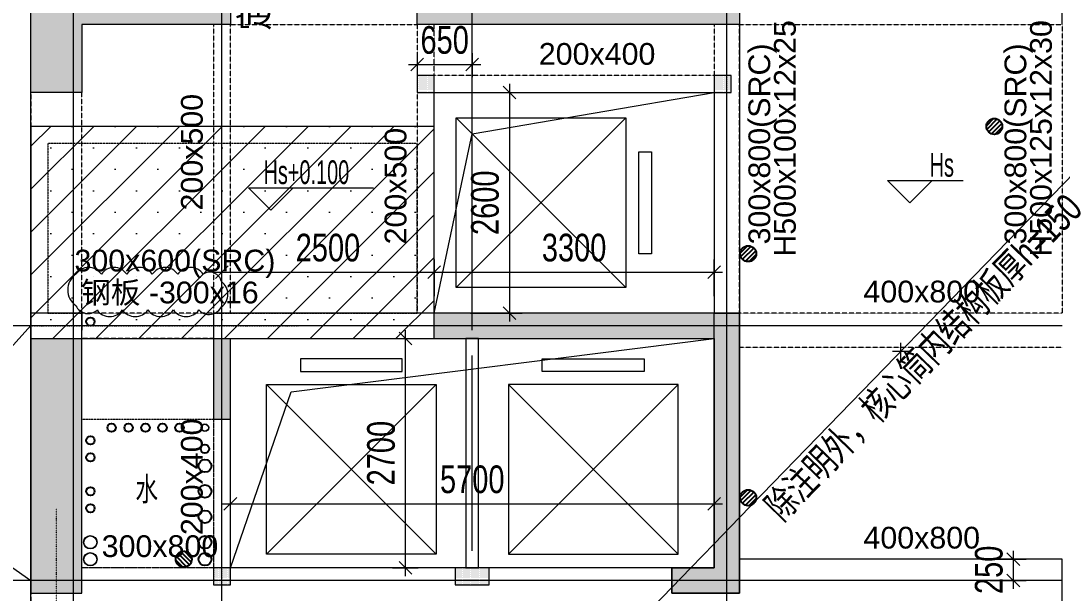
# Model space of a CAD drawing. Header units: millimetres. Extents: x 8533 to 398112, y -117646 to 105276.
# Drawn here: x 254238 to 266507, y 51252 to 57996 of the extents above; entities that cross this region are included whole.
import ezdxf

# ---------------------------------------------------------------- set-up
doc = ezdxf.new("R2010")
doc.units = ezdxf.units.MM
for name, pattern in [('IMPORT-A-D0TE-BF$0$DOTE', [0]), ('IMPORT-A-JC-10_12F$0$DASH', [3.5, 2.5, -1]), ('IMPORT-CO-beam-10F$0$HIDDEN', [3.75, 2.5, -1.25]), ('IMPORT-CO-beam-10F$0$S-beam-16_18F$0$DIVIDE2', [6.25, 2.5, -1.25, 0, -1.25, 0, -1.25]), ('IMPORT-CO-beam-10F$0$S-beam-16_18F$0$SRC', [6.5, 1.5, -2.5, 0, -2.5]), ('IMPORT-S-LPM-10F$0$DASH', [3.5, 2.5, -1])]:
    doc.linetypes.add(name, pattern=pattern)
for name, color, linetype, lineweight in [('-S-text_核心筒板厚说明', 70, 'Continuous', 13), ('20250312', 201, 'Continuous', 13), ('A-D0TE-BF$0$A-Axis-GRID', 1, 'IMPORT-A-D0TE-BF$0$DOTE', 13), ('A-DT-LKT-1_19F$0$EVTR', 8, 'Continuous', 13), ('A-DT-XFT-B5_39F$0$EVTR', 8, 'Continuous', 13), ('A-JC-10_12F$0$A-floor-HATCH', 9, 'Continuous', 13), ('A-JC-10_12F$0$夹层填充', 8, 'Continuous', 13), ('beam-Corner$0$S-subline', 253, 'Continuous', 13), ('CO-beam-10F$0$Gjlx', 3, 'Continuous', 13), ('CO-beam-10F$0$S-beam-16_18F$0$S-beam_SRC', 2, 'IMPORT-CO-beam-10F$0$S-beam-16_18F$0$DIVIDE2', 13), ('CO-beam-10F$0$S-beam_dash', 4, 'IMPORT-CO-beam-10F$0$HIDDEN', 13), ('CO-beam-10F$0$S-beam_se_dash', 144, 'IMPORT-CO-beam-10F$0$HIDDEN', 13), ('CO-beam-10F$0$S-GCX', 181, 'Continuous', 13), ('CO-beam-10F$0$S-hole', 11, 'Continuous', 13), ('CO-beam-10F$0$S-text_elev', 3, 'Continuous', 13), ('H-TJ-10F$0$H-TZ-KTTG', 2, 'Continuous', 13), ('M-10F$0$S-steel_bolt', 2, 'Continuous', 13), ('M-10F$0$S-text', 7, 'Continuous', 13), ('P-XHS-10F$0$PTA-JS给水立管_1区_', 90, 'Continuous', 25), ('P-XHS-10F$0$PTA-PS排水地漏', 10, 'Continuous', 25), ('P-XHS-10F$0$PTA-PS通气立管', 10, 'Continuous', 25), ('P-XHS-10F$0$PTA-PS重力废水立管', 21, 'Continuous', 25), ('P-XHS-10F$0$PTA-XH消火栓立管2区', 10, 'Continuous', 25), ('P-XHS-10F$0$PTA-YS重力雨水立管', 130, 'Continuous', 25), ('P-XHS-10F$0$VPIPE-中水高', 122, 'Continuous', 25), ('P-XHS-10F$0$VPIPE-直饮', 62, 'Continuous', 25), ('P-XHS-10F$0$VPIPE-直饮3', 65, 'Continuous', 25), ('S-beam2-20F-截面$0$S-beam2-20F-截面$0$S-text-核心筒梁', 7, 'Continuous', 13), ('S-LPM-10F$0$gz-TF3$0$-S-colu_GZ', 240, 'Continuous', 13), ('S-LPM-10F$0$gz-TF3$0$-S-colu_GZ_hatch', 73, 'Continuous', 13), ('S-LPM-10F$0$S-dim', 3, 'Continuous', 13), ('S-LPM-10F$0$S-GCX', 181, 'Continuous', 13), ('S-LPM-10F$0$S-text', 7, 'Continuous', 13), ('wall-09F$0$S-hatch', 253, 'Continuous', 13), ('wall-09F$0$S-wall', 31, 'Continuous', 13), ('wall-10_12F$0$S-wall', 31, 'Continuous', 13), ('塔楼-STR-10F-梁板-20250510_dwg', 8, 'Continuous', 13)]:
    doc.layers.add(name, color=color, linetype=linetype, lineweight=lineweight)
doc.styles.add('Arial_1', font='arial.ttf', dxfattribs={"width": 0.6, "height": 326.200771})
doc.styles.add('Arial_10', font='arial.ttf', dxfattribs={"width": 0.75, "height": 326.200771})
doc.styles.add('Arial_12', font='arial.ttf', dxfattribs={"height": 279.600661})
doc.styles.add('Arial_6', font='arial.ttf', dxfattribs={"width": 0.724138, "height": 248.275214})

# ---------------------------------------------------------------- blocks, each defined once
blk = doc.blocks.new('塔楼-STR-10F-梁板-20250510_dwg_A-D0TE-BF-1682979-10F_STR_45_850_')
at = {"layer": 'A-D0TE-BF$0$A-Axis-GRID', "linetype": 'Continuous'}
for p, q in [((13450, -5900), (13450, 800)), ((8750, -6700), (8750, -4350)), ((10500, -5900), (10500, -5600)), ((16450, -5900), (16450, -5600)), ((10500, -9300), (10500, -5900)), ((13450, -9300), (13450, -5900)), ((16450, -6500), (16450, -5900)), ((16450, -6700), (16450, -6500)), ((8750, -9300), (8750, -6700)), ((16450, -9300), (16450, -6700)), ((8750, -12600), (8750, -9300)), ((10500, -10550), (10500, -9300)), ((13450, -9500), (13450, -9300)), ((16450, -12600), (16450, -9300)), ((8250, -9450), (-2116, -9450)), ((8850, -9450), (8250, -9450)), ((10400, -9450), (8850, -9450)), ((16600, -9450), (10400, -9450)), ((20400, -9450), (16600, -9450)), ((10500, -12300), (10500, -10550)), ((10500, -12500), (10500, -12300)), ((8250, -12450), (-2116, -12450)), ((8850, -12450), (8250, -12450)), ((10400, -12450), (8850, -12450)), ((10600, -12450), (10400, -12450)), ((10500, -16500), (10500, -12500)), ((13250, -12450), (10600, -12450)), ((13650, -12450), (13250, -12450)), ((15800, -12450), (13650, -12450)), ((16600, -12450), (15800, -12450)), ((20400, -12450), (16600, -12450)), ((8750, -16500), (8750, -12600)), ((16450, -16500), (16450, -12600))]:
    blk.add_line(p, q, dxfattribs=at)
blk = doc.blocks.new('塔楼-STR-10F-梁板-20250510_dwg_wall-09F-1682980-10F_STR_45_850_')
at = {"layer": 'wall-09F$0$S-hatch', "linetype": 'IMPORT-S-LPM-10F$0$DASH'}
for points in [[(16600, -5900), (16599, -5600), (13600, -5600), (13600, 200), (13300, 200), (13300, -5600), (12800, -5600), (12800, -5900), (16599, -5900)], [(8250, -6700), (8850, -6700), (8850, -5900), (10600, -5900), (10600, -5600), (8850, -5600), (8850, -4350), (8250, -4350), (8250, -5900)], [(16300, -12600), (16600, -12600), (16600, -9300), (16300, -9300), (16300, -12300), (15800, -12300), (15800, -12600), (16270, -12600)], [(8250, -12600), (8850, -12600), (8850, -9600), (8250, -9600), (8250, -10550)]]:
    blk.add_hatch(color=256, dxfattribs=at).paths.add_polyline_path(points, flags=0)
h = blk.add_hatch(color=256, dxfattribs=at)
h.paths.add_polyline_path([(10400, -10550), (10600, -10550), (10600, -9600), (10400, -9600), (10400, -9611)], flags=0)
h.paths.add_polyline_path([(13000, -9600), (16300, -9600), (16300, -9300), (13000, -9300), (13000, -9474)], flags=0)
at = {"layer": 'wall-09F$0$S-wall', "flags": 128}
for points in [[(13600, 200), (13600, -5600), (16600, -5600), (16600, -5900), (12800, -5900), (12800, -5600), (13300, -5600), (13300, 800), (16600, 800), (16600, 200)], [(8850, -5600), (10600, -5600), (10600, -5900), (8850, -5900), (8850, -6700), (8250, -6700), (8250, -4350), (8850, -4350)], [(8850, -11600), (8850, -9300), (8250, -9300), (8250, -12600), (8850, -12600)]]:
    blk.add_lwpolyline(points, close=True, dxfattribs=at)
for points in [[(16600, -9300), (10400, -9300), (10400, -9600)], [(10400, -9600), (10400, -10550), (10600, -10550), (10600, -9600), (16300, -9600), (16300, -12300), (15800, -12300), (15800, -12600), (16300, -12600), (16600, -12600), (16600, -9300)]]:
    blk.add_lwpolyline(points, dxfattribs=at)
blk = doc.blocks.new('塔楼-STR-10F-梁板-20250510_dwg_CO-beam-10F-1682981-10F_STR_45_850_')
at = {"layer": 'CO-beam-10F$0$Gjlx'}
blk.add_line((13450, -12100), (13450, -9800), dxfattribs=at)
at = {"layer": 'CO-beam-10F$0$S-beam-16_18F$0$S-beam_SRC', "linetype": 'IMPORT-CO-beam-10F$0$S-beam-16_18F$0$SRC'}
for p, q in [((16450, -5900), (16450, -5600)), ((16450, -6500), (16450, -5900)), ((16450, -6700), (16450, -6500)), ((16450, -9300), (16450, -6700)), ((16450, -10300), (16450, -9300)), ((8250, -9450), (8850, -9450)), ((8850, -9450), (10400, -9450)), ((10400, -9450), (11400, -9450)), ((8550, -12600), (8550, -11600)), ((16450, -12600), (16450, -11600)), ((8550, -16500), (8550, -12600)), ((16450, -16500), (16450, -12600))]:
    blk.add_line(p, q, dxfattribs=at)
at = {"layer": 'CO-beam-10F$0$S-beam_dash'}
for p, q in [((10600, -9300), (10600, -5900)), ((13000, -6500), (13000, -5900)), ((16300, -5900), (16300, -6500)), ((16600, -9300), (16600, -5900)), ((12800, -6500), (12800, -6700)), ((13000, -6700), (13000, -6500)), ((16300, -6500), (16300, -6700)), ((8250, -6700), (8250, -9300)), ((8850, -9300), (8850, -6700)), ((12800, -6700), (12800, -9300)), ((13000, -9300), (13000, -6700)), ((16300, -6700), (16300, -9300)), ((10400, -9600), (8850, -9600)), ((16600, -9700), (20400, -9700)), ((20400, -12200), (16600, -12200)), ((10400, -12300), (8850, -12300)), ((10600, -12300), (10400, -12300)), ((13250, -12300), (10600, -12300)), ((13650, -12300), (13250, -12300)), ((15800, -12300), (13650, -12300)), ((8250, -12600), (8250, -16500))]:
    blk.add_line(p, q, dxfattribs=at)
at = {"layer": 'CO-beam-10F$0$S-beam_dash', "flags": 128}
for points in [[(10400, -5900), (10400, -9300), (8850, -9300)], [(10600, -5900), (12800, -5900), (12800, -6500)], [(16600, -5900), (20400, -5900), (20400, -6650), (20400, -9300), (16600, -9300)]]:
    blk.add_lwpolyline(points, dxfattribs=at)
at = {"layer": 'CO-beam-10F$0$S-beam_se_dash'}
for p, q in [((16300, -6500), (13000, -6500)), ((13000, -6700), (16300, -6700)), ((10400, -10550), (10400, -12300)), ((10600, -12300), (10600, -10550))]:
    blk.add_line(p, q, dxfattribs=at)
at = {"layer": 'CO-beam-10F$0$S-GCX'}
for p, q in [((16600, -5600), (16600, -5900)), ((20400, -5900), (20400, -5600)), ((16600, -5900), (16600, -9300)), ((20400, -12200), (16600, -12200)), ((20400, -12600), (20400, -12200)), ((20400, -16500), (20400, -12600))]:
    blk.add_line(p, q, dxfattribs=at)
at = {"layer": 'CO-beam-10F$0$S-GCX', "flags": 128}
blk.add_lwpolyline([(16600, -12200), (16600, -12600), (15800, -12600)], dxfattribs=at)
at = {"layer": 'CO-beam-10F$0$S-hole'}
for p, q in [((13000, -6700), (16300, -6700)), ((13000, -9300), (13000, -6700)), ((16300, -6700), (16300, -9300)), ((16300, -9300), (13000, -9300)), ((10600, -10550), (10600, -9600)), ((10600, -12300), (10600, -10550)), ((13250, -12300), (10600, -12300)), ((13650, -12300), (13250, -12300)), ((15800, -12300), (13650, -12300))]:
    blk.add_line(p, q, dxfattribs=at)
at = {"layer": 'CO-beam-10F$0$S-hole', "flags": 128}
for points in [[(13000, -9300), (13450, -7189), (16300, -6700)], [(10600, -9600), (16300, -9600), (16300, -12300), (15800, -12300)], [(10600, -12300), (11315, -10226), (16300, -9600)]]:
    blk.add_lwpolyline(points, dxfattribs=at)
at = {"layer": 'CO-beam-10F$0$S-text_elev', "flags": 128}
for points in [[(11340, -7824), (11077, -8087), (10815, -7824), (12285, -7824)], [(18869, -7737), (18606, -7999), (18344, -7737), (19233, -7737)]]:
    blk.add_lwpolyline(points, dxfattribs=at)
at = {"layer": 'CO-beam-10F$0$S-text_elev', "char_height": 279.6, "attachment_point": 1, "line_spacing_factor": 0.941778, "style": 'Arial_1'}
for s, insert, width in [('Hs', (18839, -7413), 362.32), ('Hs+0.100', (10991, -7500), 1449.27)]:
    blk.add_mtext(s, dxfattribs=dict(at, insert=insert, width=width))
blk = doc.blocks.new('塔楼-STR-10F-梁板-20250510_dwg_wall-10_12F-1682982-10F_STR_45_850_')
at = {"layer": 'wall-10_12F$0$S-wall', "flags": 128}
for points in [[(13600, -5600), (16600, -5600), (16600, -5900), (12800, -5900), (12800, -5600), (13300, -5600), (13300, 200), (13600, 200)], [(8850, -5600), (10600, -5600), (10600, -5900), (8850, -5900), (8850, -6700), (8250, -6700), (8250, -4350), (8850, -4350)], [(8850, -11600), (8850, -9300), (8250, -9300), (8250, -12600), (8850, -12600)], [(16300, -12300), (16300, -9300), (16600, -9300), (16600, -12600), (16300, -12600), (15800, -12600), (15800, -12300)]]:
    blk.add_lwpolyline(points, close=True, dxfattribs=at)
for points in [[(10600, -9600), (16300, -9600), (16300, -9300), (10400, -9300), (10400, -9600)], [(10400, -9600), (10400, -10550), (10600, -10550), (10600, -9600)]]:
    blk.add_lwpolyline(points, dxfattribs=at)
blk = doc.blocks.new('塔楼-STR-10F-梁板-20250510_dwg_A-DT-LKT-1_19F$0$tf33wqa-1682986-10F_STR_45_850_')
at = {"layer": 'A-DT-LKT-1_19F$0$EVTR'}
blk.add_line((62819, 515660), (64819, 513660), dxfattribs=at)
at = {"layer": 'A-DT-LKT-1_19F$0$EVTR', "flags": 128}
blk.add_lwpolyline([(62819, 513660), (64819, 513660), (64819, 515660), (62819, 515660), (62819, 513660), (64819, 515660)], dxfattribs=at)
blk.add_lwpolyline([(63219, 513510), (64419, 513510), (64419, 513360), (63219, 513360)], close=True, dxfattribs=at)
blk = doc.blocks.new('塔楼-STR-10F-梁板-20250510_dwg_A-DT-LKT-1_19F$0$tf33wqa-1682987-10F_STR_45_850_')
at = {"layer": 'A-DT-LKT-1_19F$0$EVTR'}
blk.add_line((62819, 515660), (64819, 513660), dxfattribs=at)
at = {"layer": 'A-DT-LKT-1_19F$0$EVTR', "flags": 128}
blk.add_lwpolyline([(62819, 513660), (64819, 513660), (64819, 515660), (62819, 515660), (62819, 513660), (64819, 515660)], dxfattribs=at)
blk.add_lwpolyline([(63219, 513510), (64419, 513510), (64419, 513360), (63219, 513360)], close=True, dxfattribs=at)
blk = doc.blocks.new('塔楼-STR-10F-梁板-20250510_dwg_A-DT-LKT-1_19F-1682988-10F_STR_45_850_')
at = {"layer": 'A-DT-LKT-1_19F$0$EVTR'}
for p, q in [((10600, -12300), (10600, -9600)), ((13250, -12300), (10600, -12300)), ((13650, -12300), (13250, -12300))]:
    blk.add_line(p, q, dxfattribs=at)
at = {"layer": 'A-DT-LKT-1_19F$0$EVTR', "color": 4}
for p, q in [((13525, -12300), (13525, -9600)), ((13375, -12300), (13525, -12300))]:
    blk.add_line(p, q, dxfattribs=at)
at = {"layer": 'A-DT-LKT-1_19F$0$EVTR', "flags": 128}
blk.add_lwpolyline([(10600, -9600), (16300, -9600), (16300, -12300), (13650, -12300)], dxfattribs=at)
at = {"layer": 'A-DT-LKT-1_19F$0$EVTR', "color": 4, "flags": 128}
blk.add_lwpolyline([(13525, -9600), (13375, -9600), (13375, -12300)], dxfattribs=at)
at = {"layer": 'A-DT-LKT-1_19F$0$EVTR', "flags": 128}
blk.add_lwpolyline([(10600, -17000), (16300, -17000), (16300, -19700), (10600, -19700)], close=True, dxfattribs=at)
at = {"layer": 'A-DT-LKT-1_19F$0$EVTR', "color": 4, "flags": 128}
blk.add_lwpolyline([(13375, -19700), (13525, -19700), (13525, -17000), (13375, -17000)], close=True, dxfattribs=at)
at = {"extrusion": (0, 0, -1), "zscale": -1, "rotation": 180}
blk.add_blockref('塔楼-STR-10F-梁板-20250510_dwg_A-DT-LKT-1_19F$0$tf33wqa-1682986-10F_STR_45_850_', (51794, 503520), dxfattribs=at)
at = {"rotation": 180}
blk.add_blockref('塔楼-STR-10F-梁板-20250510_dwg_A-DT-LKT-1_19F$0$tf33wqa-1682987-10F_STR_45_850_', (78694, 503520), dxfattribs=at)
blk.add_blockref('塔楼-STR-10F-梁板-20250510_dwg_A-DT-LKT-1_19F$0$tf33wqa-1682987-10F_STR_45_850_', (-51794, -532820))
at = {"extrusion": (0, 0, -1), "zscale": -1}
blk.add_blockref('塔楼-STR-10F-梁板-20250510_dwg_A-DT-LKT-1_19F$0$tf33wqa-1682986-10F_STR_45_850_', (-78694, -532820), dxfattribs=at)
blk = doc.blocks.new('塔楼-STR-10F-梁板-20250510_dwg_A-DT-XFT-B5_39F-1682992-10F_STR_45_850_')
at = {"layer": 'A-DT-XFT-B5_39F$0$EVTR'}
for p, q in [((13000, -6700), (16300, -6700)), ((15261, -7000), (13261, -9000))]:
    blk.add_line(p, q, dxfattribs=at)
at = {"layer": 'A-DT-XFT-B5_39F$0$EVTR', "flags": 128}
for points in [[(16300, -6700), (16300, -9300), (13000, -9300), (13000, -6700)], [(13261, -7000), (15261, -7000), (15261, -9000), (13261, -9000), (13261, -7000), (15261, -9000)]]:
    blk.add_lwpolyline(points, dxfattribs=at)
blk.add_lwpolyline([(15411, -8600), (15411, -7400), (15561, -7400), (15561, -8600)], close=True, dxfattribs=at)
blk = doc.blocks.new('塔楼-STR-10F-梁板-20250510_dwg_S-LPM-10F$0$gz-TF3-1683000-10F_STR_45_850_')
at = {"layer": 'S-LPM-10F$0$gz-TF3$0$-S-colu_GZ_hatch'}
h = blk.add_hatch(dxfattribs=at)
h.set_pattern_fill('FP_9', color=256, style=0, pattern_type=2)
h.set_pattern_definition([(0, (-267082.665, 2755981.144), (6.25, 12.5), [0, -12.5])])
h.paths.add_polyline_path([(33958, 52860), (33958, 53060), (33758, 53060), (33758, 52860)], flags=0)
h = blk.add_hatch(dxfattribs=at)
h.set_pattern_fill('FP_10', color=256, style=0, pattern_type=2)
h.set_pattern_definition([(0, (-263582.665, 2755981.144), (6.25, 12.5), [0, -12.5])])
h.paths.add_polyline_path([(37458, 52860), (37458, 53060), (37258, 53060), (37258, 52860)], flags=0)
h = blk.add_hatch(dxfattribs=at)
h.set_pattern_fill('FP_8', color=256, style=0, pattern_type=2)
h.set_pattern_definition([(0, (-269482.665, 2750181.172), (6.25, 12.5), [0, -12.5])])
h.paths.add_polyline_path([(31558, 47060), (31558, 47260), (31358, 47260), (31358, 47060)], flags=0)
h = blk.add_hatch(dxfattribs=at)
h.set_pattern_fill('FP_4', color=256, style=0, pattern_type=2)
h.set_pattern_definition([(0, (-266432.665, 2750181.172), (6.25, 12.5), [0, -12.5])])
h.paths.add_polyline_path([(34608, 47060), (34608, 47260), (34208, 47260), (34208, 47060)], flags=0)
at = {"layer": 'S-LPM-10F$0$gz-TF3$0$-S-colu_GZ', "flags": 128}
for points in [[(33758, 52860), (33958, 52860), (33958, 53060), (33758, 53060)], [(37258, 52860), (37458, 52860), (37458, 53060), (37258, 53060)], [(31358, 47060), (31558, 47060), (31558, 47260), (31358, 47260)], [(34208, 47060), (34608, 47060), (34608, 47260), (34208, 47260)]]:
    blk.add_lwpolyline(points, close=True, dxfattribs=at)
blk = doc.blocks.new('塔楼-STR-10F-梁板-20250510_dwg_M-10F-1683007-10F_STR_45_850_')
at = {"layer": 'M-10F$0$S-steel_bolt', "color": 4}
for p, q in [((8250, -5915), (8250, -5569)), ((8250, -9620), (8250, -9273)), ((8250, -12623), (8250, -12277))]:
    blk.add_line(p, q, dxfattribs=at)
at = {"layer": 'M-10F$0$S-text', "flags": 128}
for points in [[(7010, -10025), (7728, -10025), (8250, -9446)], [(7010, -12086), (7728, -12086), (8250, -12450)]]:
    blk.add_lwpolyline(points, dxfattribs=at)
blk = doc.blocks.new('塔楼-STR-10F-梁板-20250510_dwg_S-LPM-10F$0$_ArchTick-1683008-10F_STR_45_850_')
at = {"layer": 'S-LPM-10F$0$S-dim'}
blk.add_line((-0.75, -0.75), (0.75, 0.75), dxfattribs=at)
blk = doc.blocks.new('塔楼-STR-10F-梁板-20250510_dwg_P-XHS-10F$0$$TwtSys$00000141-1683014-10F_STR_45_850_')
at = {"layer": 'P-XHS-10F$0$PTA-PS排水地漏', "flags": 128}
for points in [[(-10, 92), (-94, 8)], [(35, 87), (-87, -35)], [(66, 66), (-66, -66)], [(88, 33), (-32, -87)], [(92, -11), (11, -92)]]:
    blk.add_lwpolyline(points, close=True, dxfattribs=at)
at = {"layer": 'P-XHS-10F$0$PTA-PS排水地漏'}
blk.add_circle((0, 0), 94, dxfattribs=at)
blk.add_circle((0, 0), 94, dxfattribs=at)
blk = doc.blocks.new('塔楼-STR-10F-梁板-20250510_dwg_P-XHS-10F-1683018-10F_STR_45_850_')
at = {"layer": 'P-XHS-10F$0$PTA-JS给水立管_1区_'}
for centre in [(9801, -10650), (10001, -10650)]:
    blk.add_circle(centre, 50, dxfattribs=at)
at = {"layer": 'P-XHS-10F$0$PTA-PS通气立管'}
blk.add_circle((10301, -12000), 75, dxfattribs=at)
at = {"layer": 'P-XHS-10F$0$PTA-PS重力废水立管'}
for centre, radius in [((10301, -10900), 50), ((10301, -11100), 75), ((10301, -12200), 75)]:
    blk.add_circle(centre, radius, dxfattribs=at)
at = {"layer": 'P-XHS-10F$0$PTA-XH消火栓立管2区'}
for centre in [(8951, -9400), (8951, -11400), (8951, -11600)]:
    blk.add_circle(centre, 50, dxfattribs=at)
at = {"layer": 'P-XHS-10F$0$PTA-YS重力雨水立管'}
for centre in [(10301, -11400), (10301, -11700)]:
    blk.add_circle(centre, 75, dxfattribs=at)
at = {"layer": 'P-XHS-10F$0$VPIPE-中水高'}
for centre in [(9401, -10650), (9601, -10650)]:
    blk.add_circle(centre, 50, dxfattribs=at)
at = {"layer": 'P-XHS-10F$0$VPIPE-直饮'}
blk.add_circle((8951, -11000), 50, dxfattribs=at)
at = {"layer": 'P-XHS-10F$0$VPIPE-直饮3'}
for centre in [(9201, -10650), (8951, -10800)]:
    blk.add_circle(centre, 50, dxfattribs=at)
for p in [(19601, -7100), (16701, -8600), (16701, -11475)]:
    blk.add_blockref('塔楼-STR-10F-梁板-20250510_dwg_P-XHS-10F$0$$TwtSys$00000141-1683014-10F_STR_45_850_', p)
at = {"rotation": 270}
blk.add_blockref('塔楼-STR-10F-梁板-20250510_dwg_P-XHS-10F$0$$TwtSys$00000141-1683014-10F_STR_45_850_', (10051, -12200), dxfattribs=at)
blk = doc.blocks.new('塔楼-STR-10F-梁板-20250510_dwg_beam-Corner-1683027-10F_STR_45_850_')
at = {"layer": 'beam-Corner$0$S-subline'}
for p, q in [((18500, -9850), (18500, -9650)), ((18400, -9750), (18600, -9750))]:
    blk.add_line(p, q, dxfattribs=at)
blk = doc.blocks.new('塔楼-STR-10F-梁板-20250510_dwg__U2246-1683056-10F_STR_45_850_')
at = {"layer": 'H-TJ-10F$0$H-TZ-KTTG'}
for radius in [79.5, 75, 75]:
    blk.add_circle((0, 0), radius, dxfattribs=at)
blk = doc.blocks.new('塔楼-STR-10F-梁板-20250510_dwg-1682977-10F_STR_45_850_')
at = {"layer": 'A-JC-10_12F$0$夹层填充'}
h = blk.add_hatch(dxfattribs=at)
h.set_pattern_fill('FP_15', color=256, style=0, pattern_type=2)
h.set_pattern_definition([(45, (0, 720000), (-252.57, 252.57), []), (45, (252.57, 720000), (-252.57, 252.57), [0, -357.188])])
h.paths.add_polyline_path([(10400, 710400), (13000, 710400), (13000, 712900), (8250, 712900), (8250, 710400), (8850, 710400)], flags=0)
at = {"layer": '-S-text_核心筒板厚说明'}
for p, q in [((16600, 708291), (22234, 714100)), ((16300, 707982), (16600, 708291)), ((16027, 707700), (16300, 707982)), ((15800, 707466), (16027, 707700)), ((8850, 700300), (15800, 707466))]:
    blk.add_line(p, q, dxfattribs=at)
at = {"lineweight": 13}
blk.add_line((8250, 710550), (7376, 710550), dxfattribs=at)
at = {"layer": '20250312'}
for centre, radius, start, end in [((8930, 711054), 183, 35, 145), ((9230, 711054), 183, 35, 145), ((9530, 711054), 183, 35, 145), ((9830, 711054), 183, 35, 145), ((10130, 711054), 183, 35, 145), ((8910, 710973), 226, 125, 235), ((10357, 711041), 141, 12.9026, 122.9026), ((10389, 710922), 183, 305, 55), ((8923, 710849), 155, 203.3843, 313.3843), ((9179, 710842), 183, 215, 325), ((9479, 710842), 183, 215, 325), ((9779, 710842), 183, 215, 325), ((10079, 710842), 183, 215, 325), ((10349, 710847), 163, 222.6388, 288.5079), ((10349, 710847), 163, 295.453, 332.6388), ((10349, 710847), 163, 288.5079, 295.453)]:
    blk.add_arc(centre, radius, start, end, dxfattribs=at)
at = {"layer": 'A-JC-10_12F$0$A-floor-HATCH'}
for p, q in [((13000, 710700), (13000, 712900)), ((8850, 710700), (8850, 710500)), ((10400, 710700), (10400, 710500)), ((8850, 710400), (10400, 710400)), ((10400, 710400), (10600, 710400))]:
    blk.add_line(p, q, dxfattribs=at)
at = {"layer": 'A-JC-10_12F$0$A-floor-HATCH', "linetype": 'IMPORT-A-JC-10_12F$0$DASH'}
for p, q in [((8450, 710700), (8850, 710700)), ((10400, 710700), (12800, 710700))]:
    blk.add_line(p, q, dxfattribs=at)
at = {"layer": 'A-JC-10_12F$0$A-floor-HATCH', "flags": 128}
for points in [[(13000, 712900), (8250, 712900), (8250, 710700)], [(8250, 710700), (8250, 710400), (8850, 710400)], [(10600, 710400), (13000, 710400), (13000, 710700)]]:
    blk.add_lwpolyline(points, dxfattribs=at)
at = {"layer": 'A-JC-10_12F$0$A-floor-HATCH', "linetype": 'IMPORT-A-JC-10_12F$0$DASH', "flags": 128}
blk.add_lwpolyline([(12800, 710700), (12800, 712700), (8450, 712700), (8450, 710700)], dxfattribs=at)
at = {"layer": 'H-TJ-10F$0$H-TZ-KTTG'}
for radius in [44.5, 44.5, 40.5, 40.5]:
    blk.add_circle((10300, 709350), radius, dxfattribs=at)
at = {"layer": 'S-LPM-10F$0$S-dim'}
for p, q in [((12800, 713764), (12800, 713479)), ((13450, 713764), (13450, 713479)), ((12700, 713629), (13550, 713629)), ((13889, 713400), (13889, 710700)), ((13429, 713300), (14039, 713300)), ((10500, 710900), (10500, 711332)), ((16300, 710900), (16300, 711332)), ((10400, 711182), (13100, 711182)), ((12900, 711182), (16400, 711182)), ((13429, 710700), (14039, 710700)), ((13889, 710700), (13889, 710600)), ((12664, 710400), (12664, 710500)), ((12512, 710400), (12814, 710400)), ((12664, 707600), (12664, 710400)), ((10600, 708100), (10600, 708602)), ((16300, 708100), (16300, 708602)), ((10500, 708452), (16300, 708452)), ((16300, 708452), (16400, 708452)), ((19546, 707800), (19975, 707800)), ((19825, 707450), (19825, 707900)), ((12512, 707700), (12814, 707700)), ((19546, 707550), (19975, 707550))]:
    blk.add_line(p, q, dxfattribs=at)
at = {"layer": 'S-LPM-10F$0$S-dim', "flags": 128}
blk.add_lwpolyline([(13000, 711332), (13000, 710900)], close=True, dxfattribs=at)
at = {"layer": 'S-LPM-10F$0$S-GCX'}
for p, q in [((8250, 710700), (8250, 713300)), ((8250, 707400), (8250, 710700)), ((8250, 703500), (8250, 707400))]:
    blk.add_line(p, q, dxfattribs=at)
at = {"layer": 'S-LPM-10F$0$S-text', "color": 254, "linetype": 'IMPORT-S-LPM-10F$0$DASH'}
for p, q in [((8850, 707700), (8850, 709450)), ((8850, 709450), (10400, 709450))]:
    blk.add_line(p, q, dxfattribs=at)
at = {"layer": 'S-LPM-10F$0$S-text', "color": 254, "linetype": 'IMPORT-S-LPM-10F$0$DASH', "flags": 128}
blk.add_lwpolyline([(10400, 709450), (10400, 707700), (8850, 707700)], dxfattribs=at)
for name, p in [('塔楼-STR-10F-梁板-20250510_dwg_A-D0TE-BF-1682979-10F_STR_45_850_', (0, 720000)), ('塔楼-STR-10F-梁板-20250510_dwg_beam-Corner-1683027-10F_STR_45_850_', (0, 720000)), ('塔楼-STR-10F-梁板-20250510_dwg_M-10F-1683007-10F_STR_45_850_', (0, 720000)), ('塔楼-STR-10F-梁板-20250510_dwg_wall-09F-1682980-10F_STR_45_850_', (0, 720000)), ('塔楼-STR-10F-梁板-20250510_dwg_CO-beam-10F-1682981-10F_STR_45_850_', (0, 720000)), ('塔楼-STR-10F-梁板-20250510_dwg_wall-10_12F-1682982-10F_STR_45_850_', (0, 720000)), ('塔楼-STR-10F-梁板-20250510_dwg_P-XHS-10F-1683018-10F_STR_45_850_', (0, 720000)), ('塔楼-STR-10F-梁板-20250510_dwg_S-LPM-10F$0$gz-TF3-1683000-10F_STR_45_850_', (-20958, 660440)), ('塔楼-STR-10F-梁板-20250510_dwg_A-DT-XFT-B5_39F-1682992-10F_STR_45_850_', (0, 720000)), ('塔楼-STR-10F-梁板-20250510_dwg_A-DT-LKT-1_19F-1682988-10F_STR_45_850_', (0, 720000)), ('塔楼-STR-10F-梁板-20250510_dwg__U2246-1683056-10F_STR_45_850_', (8950, 708000)), ('塔楼-STR-10F-梁板-20250510_dwg__U2246-1683056-10F_STR_45_850_', (8950, 708000)), ('塔楼-STR-10F-梁板-20250510_dwg__U2246-1683056-10F_STR_45_850_', (8950, 707800)), ('塔楼-STR-10F-梁板-20250510_dwg__U2246-1683056-10F_STR_45_850_', (8950, 707800))]:
    blk.add_blockref(name, p)
at = {"xscale": 100, "yscale": 100, "zscale": 100}
for p in [(12800, 713629), (13000, 711182), (16300, 711182), (16300, 708452)]:
    blk.add_blockref('塔楼-STR-10F-梁板-20250510_dwg_S-LPM-10F$0$_ArchTick-1683008-10F_STR_45_850_', p, dxfattribs=at)
for p, rotation in [((13450, 713629), 180), ((13889, 713300), 90), ((10500, 711182), 180), ((13000, 711182), 180), ((13889, 710700), 270), ((12664, 710400), 90), ((10600, 708452), 180), ((19825, 707800), 270), ((12664, 707700), 270), ((19825, 707550), 90)]:
    blk.add_blockref('塔楼-STR-10F-梁板-20250510_dwg_S-LPM-10F$0$_ArchTick-1683008-10F_STR_45_850_', p, dxfattribs=dict(at, rotation=rotation))
at = {"layer": '-S-text_核心筒板厚说明', "insert": (16866, 708460), "char_height": 326.2, "width": 6551.24, "attachment_point": 1, "rotation": 45.8769, "line_spacing_factor": 0.941778, "style": 'Arial_6'}
blk.add_mtext('除注明外，核心筒内结构板厚h=150', dxfattribs=at)
at = {"layer": 'S-beam2-20F-截面$0$S-beam2-20F-截面$0$S-text-核心筒梁', "char_height": 256.3, "attachment_point": 1, "rotation": 90, "line_spacing_factor": 0.941778, "style": 'Arial_12'}
for s, insert, width in [('H500x100x12x25', (17005, 711365), 2324.92), ('H500x125x12x30', (20022, 711365), 2324.92), ('300x800(SRC)', (16704, 711509), 1992.79), ('300x800(SRC)', (19721, 711509), 1992.79), ('200x500', (10018, 711909), 1162.46), ('200x500', (12418, 711509), 1162.46), ('200x400', (10018, 708084), 1162.46)]:
    blk.add_mtext(s, dxfattribs=dict(at, insert=insert, width=width))
at = {"layer": 'S-beam2-20F-截面$0$S-beam2-20F-截面$0$S-text-核心筒梁', "color": 6, "insert": (14234, 713882), "char_height": 256.3, "width": 1162.46, "attachment_point": 1, "line_spacing_factor": 0.941778, "style": 'Arial_12'}
blk.add_mtext('200x400', dxfattribs=at)
at = {"layer": 'S-beam2-20F-截面$0$S-beam2-20F-截面$0$S-text-核心筒梁', "char_height": 256.3, "attachment_point": 1, "line_spacing_factor": 0.941778, "style": 'Arial_12'}
for s, insert, width in [('300x600(SRC)', (8763, 711447), 1992.79), ('钢板 -300x16', (8841, 711071), 1992.79), ('400x800', (18059, 711082), 1162.46), ('400x800', (18059, 708182), 1162.46), ('300x800', (9084, 708082), 1162.46)]:
    blk.add_mtext(s, dxfattribs=dict(at, insert=insert, width=width))
at = {"layer": 'S-LPM-10F$0$S-dim', "color": 7, "char_height": 326.2, "attachment_point": 2, "rotation": 90, "line_spacing_factor": 0.941778, "style": 'Arial_10'}
for s, insert, width in [('定位详楼梯', (10719, 714865), 2271.8), ('2600', (13436, 712000), 908.72), ('2700', (12211, 709050), 908.72), ('250', (19372, 707675), 681.54)]:
    blk.add_mtext(s, dxfattribs=dict(at, insert=insert, width=width))
at = {"layer": 'S-LPM-10F$0$S-dim', "color": 7, "char_height": 326.2, "attachment_point": 2, "line_spacing_factor": 0.941778, "style": 'Arial_10'}
for s, insert, width in [('650', (13125, 714082), 681.54), ('2500', (11750, 711635), 908.72), ('3300', (14650, 711635), 908.72), ('5700', (13450, 708905), 908.72)]:
    blk.add_mtext(s, dxfattribs=dict(at, insert=insert, width=width))
at = {"layer": 'S-LPM-10F$0$S-text', "insert": (9481, 708767), "char_height": 279.6, "width": 362.32, "attachment_point": 1, "line_spacing_factor": 0.941778, "style": 'Arial_1'}
blk.add_mtext('\\fArial|b0|i0|c134|p34|;\\W.7;水', dxfattribs=at)

msp = doc.modelspace()

# ---------------------------------------------------------------- block references
at = {"layer": '塔楼-STR-10F-梁板-20250510_dwg', "color": 4}
msp.add_blockref('塔楼-STR-10F-梁板-20250510_dwg-1682977-10F_STR_45_850_', (246107, -656148), dxfattribs=at)

doc.saveas('drawing.dxf')
